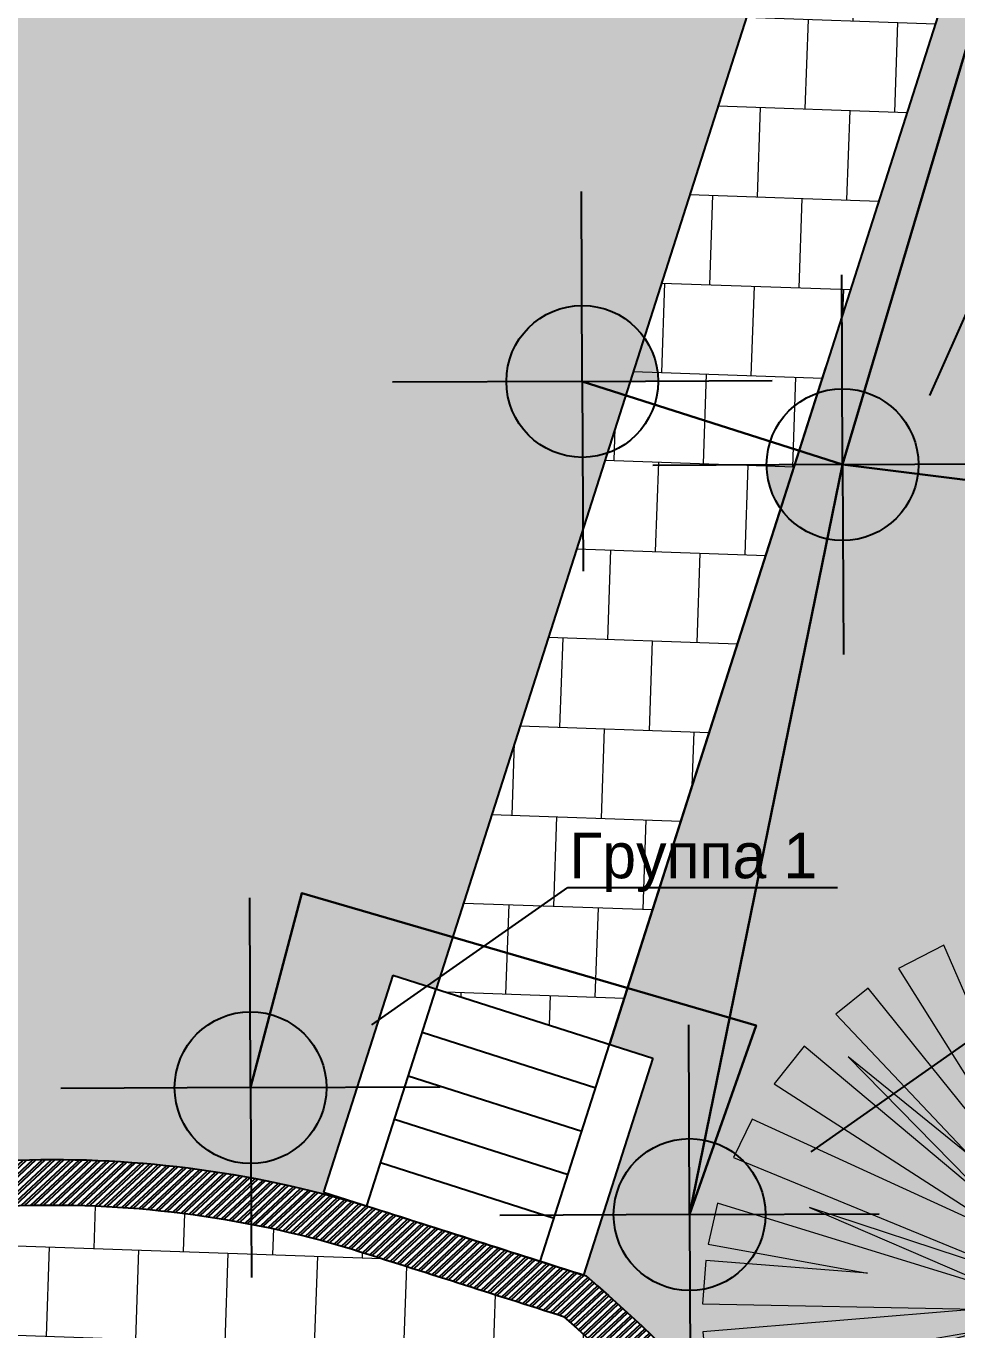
# Model space of a CAD drawing. Header units: millimetres. Extents: x -1042495 to -977915, y 3191218 to 3280168.
# Drawn here: x -999593 to -993461, y 3216048 to 3224631 of the extents above; entities that cross this region are included whole.
import ezdxf
from ezdxf import colors
from ezdxf.entities.mleader import LeaderData, LeaderLine
from ezdxf.math import Vec2, Vec3

# ---------------------------------------------------------------- set-up
doc = ezdxf.new("R2010")
doc.units = ezdxf.units.MM
for name, color, linetype in [('000 дорожки', 7, 'Continuous'), ('000 Привязки', 1, 'Continuous'), ('_Освещение уличные фанари', 1, 'Continuous'), ('подпорная стенка', 251, 'Continuous'), ('Сосны', 67, 'Continuous')]:
    doc.layers.add(name, color=color, linetype=linetype)
for name, color, linetype, lineweight in [('_Группы Электрика', 7, 'Continuous', 15), ('_Кабель 0.4', 1, 'g5_119_3', 30), ('мощение', 251, 'Continuous', 0)]:
    doc.layers.add(name, color=color, linetype=linetype, lineweight=lineweight)
doc.layers.add('АР-15_ Окружение деревья_Ном._пера__102', color=7, linetype='Continuous', lineweight=5, true_color=0xcccccc)
doc.linetypes.add('g5_119_3', pattern='A,4,-1,[31,GUGK_2005.shx,S=0.1,R=0,X=0,Y=0],4,[31,GUGK_2005.shx,S=0.1,R=180,X=0,Y=0],-1', length=10)
pattern_1 = [(358, (0, 0), (20.56557541684968, 588.9210265458128), []), (88.00000000000001, (0, 0), (-273.8949378560566, 599.2038142542376), [589.28, -589.28])]

# ---------------------------------------------------------------- blocks, each defined once
blk = doc.blocks.new('Модель Сосны 21')
at = {"layer": 'АР-15_ Окружение деревья_Ном._пера__102', "color": 136, "linetype": 'Continuous', "lineweight": 5}
for p, q in [((-513.82155491, 2449.14387255), (-256.04490633, 2489.50164296625)), ((-477.37461072, 1917.6800441), (-513.82155491, 2449.14387255)), ((-256.04490633, 2489.50164296625), (-197.694588426625, 1136.906648535)), ((-197.694588426625, 1136.906648535), (-117.7707435273375, 2499.948532)), ((-117.7707435273375, 2499.948532), (118.5695967186625, 2500.05140418375)), ((118.5695967186625, 2500.05140418375), (-22.89457449466251, 787.3066206700004)), ((-22.89457449466251, 787.3066206700004), (281.224495721625, 2487.10326831625)), ((480.9968450550001, 2456.40708608375), (268.43878206, 1358.31999951625)), ((281.224495721625, 2487.10326831625), (480.9968450550001, 2456.40708608375)), ((683.18928671, 2408.1189529), (140.252105175625, 332.826584445)), ((268.43878206, 1358.31999951625), (683.18928671, 2408.1189529)), ((-966.8146497299999, 1906.02670983375), (-944.7501749116251, 2316.9335107)), ((-944.7501749116251, 2316.9335107), (-279.267928263375, 810.6132891950002)), ((-279.267928263375, 810.6132891950002), (-652.1746246516249, 2278.93340623375)), ((-652.1746246516249, 2278.93340623375), (-477.37461072, 1917.6800441)), ((140.252105175625, 332.826584445), (967.0046916416252, 2308.96154535)), ((967.0046916416252, 2308.96154535), (1228.149325878375, 2181.4067134)), ((-1321.67556875, 2124.22809795), (-1129.954424686625, 2232.30645333375)), ((-1129.954424686625, 2232.30645333375), (-966.8146497299999, 1906.02670983375)), ((-430.76127367, 600.8532724750002), (-1321.67556875, 2124.22809795)), ((1228.149325878375, 2181.4067134), (932.678835003375, 1521.46667918625)), ((1348.12839186625, 2109.41408758375), (501.5054673033751, 670.7732780483752)), ((932.678835003375, 1521.46667918625), (1348.12839186625, 2109.41408758375)), ((-1663.49869459375, 1868.24527528375), (-1477.03772141125, 2019.11565825)), ((-1477.03772141125, 2019.11565825), (-430.76127367, 600.8532724750002)), ((501.5054673033751, 670.7732780483752), (1498.25248087, 2005.623648)), ((1498.25248087, 2005.623648), (1683.90842675, 1852.5497768)), ((-815.3213043216251, 857.226626243375), (-1663.49869459375, 1868.24527528375)), ((1683.90842675, 1852.5497768), (489.852133041625, 367.786587231625)), ((-687.134627438375, 589.199938213375), (-1782.70327455, 1754.68592433375)), ((-1782.70327455, 1754.68592433375), (-815.3213043216251, 857.226626243375)), ((489.852133041625, 367.786587231625), (1890.37216831625, 1641.37493684375)), ((1890.37216831625, 1641.37493684375), (1999.8353102, 1506.08533099625)), ((-2063.25993961625, 1413.61111450875), (-1947.47665795, 1569.51396978375)), ((-1947.47665795, 1569.51396978375), (-687.134627438375, 589.199938213375)), ((1999.8353102, 1506.08533099625), (897.7188322166251, 600.8532724750002)), ((-442.4146079333751, 286.213247396625), (-2063.25993961625, 1413.61111450875)), ((897.7188322166251, 600.8532724750002), (2080.6034459, 1392.37327876125)), ((2080.6034459, 1392.37327876125), (2220.08476521625, 1157.027851781625)), ((-1246.494672023375, 589.199938213375), (-2161.96360991625, 1257.21896076125)), ((-2161.96360991625, 1257.21896076125), (-442.4146079333751, 286.213247396625)), ((-2343.07548306625, 873.6510663566253), (-2210.27877188375, 1170.047239428375)), ((-2210.27877188375, 1170.047239428375), (-1246.494672023375, 589.199938213375)), ((2220.08476521625, 1157.027851781625), (478.1987987783751, 251.25324461)), ((478.1987987783751, 251.25324461), (2326.21104703375, 925.2116656516251)), ((2326.21104703375, 925.2116656516251), (2390.1211057, 744.5615145950002)), ((-454.067942195, 111.4132334643375), (-2343.07548306625, 873.6510663566253)), ((-2409.08486811625, 670.0121078333751), (-2381.70556508375, 761.824431008375)), ((-2381.70556508375, 761.824431008375), (-454.067942195, 111.4132334643375)), ((2390.1211057, 744.5615145950002), (1224.012191558375, 391.0932557566251)), ((-1048.387989566625, 216.293241823375), (-2409.08486811625, 670.0121078333751)), ((-2457.56007193375, 460.8484960666251), (-2424.25774005, 612.702322431625)), ((-2424.25774005, 612.702322431625), (-1048.387989566625, 216.293241823375)), ((1224.012191558375, 391.0932557566251), (2446.96598423375, 528.282010561625)), ((2446.96598423375, 528.282010561625), (2486.93494971625, 285.379490388375)), ((-1397.98801743125, 204.639907561625), (-2457.56007193375, 460.8484960666251)), ((-2494.57643801625, 168.198704213375), (-2473.57694153375, 364.8732390283752)), ((-2473.57694153375, 364.8732390283752), (-1397.98801743125, 204.639907561625)), ((2486.93494971625, 285.379490388375), (757.8788210700001, 146.373236250875)), ((-582.2546190783752, -40.08011194383749), (-2494.57643801625, 168.198704213375)), ((757.8788210700001, 146.373236250875), (2499.55067111625, 135.005247119625)), ((2499.55067111625, 135.005247119625), (2500.16036273375, -120.8055928255)), ((-2481.16054551625, -306.589489046625), (-2500.16036273375, 1.1452933625145)), ((-2500.16036273375, 1.1452933625145), (-582.2546190783752, -40.08011194383749)), ((2500.16036273375, -120.8055928255), (536.4654700900002, 6.53322510481625)), ((536.4654700900002, 6.53322510481625), (2479.40169688375, -342.6269318716249)), ((-663.8279589149998, -144.9601203035), (-2481.16054551625, -306.589489046625)), ((-2451.31460273375, -490.793560068375), (-663.8279589149998, -144.9601203035)), ((-628.8679561283749, -203.2267916150001), (-2397.82074036625, -707.0650682433752)), ((-2348.35070115, -857.0518506950002), (-628.8679561283749, -203.2267916150001)), ((-290.921262525, -203.2267916150001), (-1942.4360235, -1573.466698525)), ((-1804.96627123375, -1729.45178695), (-290.921262525, -203.2267916150001)), ((2187.60661328375, -1215.046123386625), (548.1188043516249, -249.840128663375)), ((548.1188043516249, -249.840128663375), (2068.85860491625, -1407.47642577)), ((2432.34953196625, -589.742114308375), (1037.558843363375, -273.1467971866251)), ((1037.558843363375, -273.1467971866251), (2386.52480315, -753.72903104)), ((1036.052825728375, -2276.5539477), (198.5187764866251, -389.680139808375)), ((198.5187764866251, -389.680139808375), (711.2654840216248, -1811.3869198)), ((2386.52480315, -753.72903104), (862.7588294300001, -343.06680276)), ((862.7588294300001, -343.06680276), (2324.4842171, -927.2535886933751)), ((2479.40169688375, -342.6269318716249), (2432.34953196625, -589.742114308375)), ((-2397.82074036625, -707.0650682433752), (-2451.31460273375, -490.793560068375)), ((-931.8546469450001, -517.8668166933751), (-2263.25850168375, -1061.477589188375)), ((-2177.4017908, -1227.953251721625), (-931.8546469450001, -517.8668166933751)), ((-174.387919903375, -506.2134824300002), (-1129.600572023375, -2230.19527315)), ((-1007.728249613375, -2287.8991416), (-174.387919903375, -506.2134824300002)), ((1489.34649918, -2009.95253811625), (466.545464516625, -517.8668166933751)), ((466.545464516625, -517.8668166933751), (1272.96087400875, -2153.29071605)), ((711.2654840216248, -1811.3869198), (151.905439437875, -611.0934907900001)), ((151.905439437875, -611.0934907900001), (754.259924181625, -2384.5565206)), ((-69.50791154350001, -657.706827838375), (-486.7251711050002, -2452.40088151625)), ((-333.138996545, -2478.02098411625), (-69.50791154350001, -657.706827838375)), ((1643.53222499625, -1543.360231765), (699.6121497600001, -669.3601621016248)), ((699.6121497600001, -669.3601621016248), (1718.90042836625, -1817.84660931625)), ((47.02543107833749, -785.8935047233751), (-46.00121214216251, -2500.05140418375)), ((127.926600073375, -2497.30484916625), (47.02543107833749, -785.8935047233751)), ((1912.9877351, -1612.67173684125), (1014.252174838375, -809.200173246625)), ((1014.252174838375, -809.200173246625), (1643.53222499625, -1543.360231765)), ((-2263.25850168375, -1061.477589188375), (-2348.35070115, -857.0518506950002)), ((2324.4842171, -927.2535886933751), (2187.60661328375, -1215.046123386625)), ((-780.3613015366251, -995.6535214416251), (-1675.29261763375, -1855.37021076625)), ((-1548.90430388625, -1962.14952273375), (-780.3613015366251, -995.6535214416251)), ((-605.561287603375, -1007.306855705), (-1548.90430388625, -1962.14952273375)), ((-1384.050414, -2081.76753236625), (-605.561287603375, -1007.306855705)), ((-1942.4360235, -1573.466698525), (-2177.4017908, -1227.953251721625)), ((501.055782195, -2450.11381135), (291.745450583375, -1461.78689192875)), ((291.745450583375, -1461.78689192875), (399.2595915866252, -2468.67597756625)), ((2068.85860491625, -1407.47642577), (1912.9877351, -1612.67173684125)), ((-1675.29261763375, -1855.37021076625), (-1804.96627123375, -1729.45178695)), ((1718.90042836625, -1817.84660931625), (1489.34649918, -2009.95253811625)), ((-570.6012848166251, -1962.8802652), (-802.6466242500001, -2367.73819961625)), ((-701.825253165, -2399.60287856625), (-570.6012848166251, -1962.8802652)), ((-1129.600572023375, -2230.19527315), (-1384.050414, -2081.76753236625)), ((1272.96087400875, -2153.29071605), (1036.052825728375, -2276.5539477)), ((-802.6466242500001, -2367.73819961625), (-1007.728249613375, -2287.8991416)), ((-486.7251711050002, -2452.40088151625), (-701.825253165, -2399.60287856625)), ((754.259924181625, -2384.5565206), (501.055782195, -2450.11381135)), ((-46.00121214216251, -2500.05140418375), (-333.138996545, -2478.02098411625)), ((399.2595915866252, -2468.67597756625), (127.926600073375, -2497.30484916625))]:
    blk.add_line(p, q, dxfattribs=at)

msp = doc.modelspace()

# ---------------------------------------------------------------- hatches: boundary and pattern name
at = {"layer": '000 Привязки', "true_color": 0x999b37}
h = msp.add_hatch(color=55, dxfattribs=at)
h.dxf.hatch_style = 1
edge = h.paths.add_edge_path()
edge.add_line((-993583.6799596155, 3224703.432391435), (-995748.8988106595, 3217927.512614312))
edge.add_line((-995748.8988106595, 3217927.512614312), (-995463.1339425707, 3217836.197556381))
edge.add_line((-995463.1339425707, 3217836.197556381), (-995916.8989666475, 3216416.167768034))
edge.add_arc((-1005336.627306267, 3205577.485049185), 14359.95560829164, 36.37272834088418, 49.00660914071028, ccw=False)
edge.add_line((-993774.3333654694, 3214093.451459329), (-991611.2027678682, 3211415.603731206))
edge.add_line((-991611.2027678682, 3211415.603731206), (-989700.4723121859, 3215862.14240329))
edge.add_line((-989700.4723121859, 3215862.14240329), (-985642.9988891635, 3228982.245658144))
edge.add_line((-985642.9988891635, 3228982.245658144), (-1025266.52277493, 3230353.979917555))
edge.add_line((-1025266.52277493, 3230353.979917555), (-1023687.257262442, 3222587.872756049))
edge.add_line((-1023687.257262442, 3222587.872756049), (-1023695.783507126, 3222326.567317041))
edge.add_arc((-1023962.498053955, 3209574.404607299), 12754.95160418967, 56.17396388743788, 88.80181969915333, ccw=False)
edge.add_arc((-999698.3523725292, 3269111.528290848), 51863.62485566937, 250.6740921346428, 251.0128811404024)
edge.add_line((-1016572.471928616, 3220069.712741498), (-1016115.194578112, 3221500.734137557))
edge.add_line((-1016115.194578112, 3221500.734137557), (-1015829.429709447, 3221409.419079442))
edge.add_line((-1015829.429709447, 3221409.419079442), (-1015220.677720388, 3223314.471143827))
edge.add_arc((-1016363.737199767, 3223679.731361484), 1199.999999999999, 342.2789214714277, 448.0172584244991)
edge.add_line((-1016322.219045024, 3224879.012914259), (-1017141.033947819, 3224907.359622161))
edge.add_line((-1017141.033947819, 3224907.359622161), (-1017210.230796141, 3222908.559235268))
edge.add_line((-1017210.230796141, 3222908.559235268), (-1022207.237266012, 3223081.551546571))
edge.add_line((-1022207.237266012, 3223081.551546571), (-1022172.638803448, 3224080.952840546))
edge.add_line((-1022172.638803448, 3224080.952840546), (-1021999.646492447, 3229077.959310452))
edge.add_line((-1021999.646492447, 3229077.959310452), (-1017002.640022577, 3228904.966999148))
edge.add_line((-1017002.640022577, 3228904.966999148), (-1017071.838553805, 3226906.118000321))
edge.add_line((-1017071.838553805, 3226906.118000321), (-1015689.754689758, 3226858.271377789))
edge.add_arc((-1015648.236535015, 3228057.552930565), 1200.000000000151, 268.0172584244935, 340.1155040881408)
edge.add_arc((-1013391.324058854, 3227241.252694775), 1200.000000000096, 88.01725842450458, 160.1155040881408, ccw=False)
edge.add_line((-1013349.805904112, 3228440.534247551), (-995786.762608859, 3227832.515932257))
edge.add_arc((-995869.7989183429, 3225433.952826738), 2399.999999968609, -17.7210785285788, 88.01725842450071, ccw=False)
at = {"layer": '000 Привязки'}
h = msp.add_hatch(color=63, dxfattribs=at)
h.dxf.hatch_style = 1
h.paths.add_polyline_path([(-1011805.585722009, 3227186.355719584, 0.3358653458472708), (-1012990.163356131, 3226352.334384465), (-1014686.370235219, 3221044.15884712), (-1014400.605366708, 3220952.843789055), (-1014864.268888687, 3219501.837259145, -0.06009531094478113), (-1010897.421388716, 3219198.087636127, -0.01997373834346053), (-1008915.362652808, 3218727.443808323, -0.008941089048797653), (-1006559.417133614, 3217919.407219929, 0.06402424760871801), (-1003930.457703785, 3217213.639547406, 0.03407995651740548), (-1002412.233674913, 3217154.440826899, 0.01758182576164544), (-999720.2839163943, 3217163.475918677, -0.07362770074142866), (-997637.6322792079, 3216944.830531373), (-997177.723153974, 3218384.087904883), (-996891.9582853091, 3218292.772846768), (-994726.7394390075, 3225068.692609052, 0.4971568850238441), (-995828.2807636437, 3226633.234379483)])
at = {"layer": '_Освещение уличные фанари', "linetype": 'Continuous'}
h = msp.add_hatch(color=1, dxfattribs=at)
h.paths.add_polyline_path([(-995928.969077934, 3222291.987301068), (-995428.9743771342, 3222294.289294151, 0.414213562373095), (-995931.2710710175, 3222791.982001868)], flags=0)
h.paths.add_polyline_path([(-995928.969077934, 3222291.987301068), (-996428.9637787339, 3222289.685307985, 0.414213562373095), (-995926.6670848506, 3221791.992600268)], flags=0)
h = msp.add_hatch(color=1, dxfattribs=at)
h.paths.add_polyline_path([(-994214.3798663589, 3221744.096953093), (-993714.3851655591, 3221746.398946176, 0.414213562373095), (-994216.6818594424, 3222244.091653893)], flags=0)
h.paths.add_polyline_path([(-994214.3798663589, 3221744.096953093), (-994714.3745671588, 3221741.79496001, 0.414213562373095), (-994212.0778732755, 3221244.102252293)], flags=0)
h = msp.add_hatch(color=1, dxfattribs=at)
h.paths.add_polyline_path([(-998113.879001761, 3217642.694451436), (-997613.8843009612, 3217644.996444519, 0.414213562373095), (-998116.1809948444, 3218142.689152236)], flags=0)
h.paths.add_polyline_path([(-998113.879001761, 3217642.694451436), (-998613.8737025608, 3217640.392458353, 0.414213562373095), (-998111.5770086775, 3217142.699750636)], flags=0)
h = msp.add_hatch(color=1, dxfattribs=at)
h.paths.add_polyline_path([(-995222.1355251613, 3216806.896721783), (-994722.1408243615, 3216809.198714866, 0.414213562373095), (-995224.4375182447, 3217306.891422582)], flags=0)
h.paths.add_polyline_path([(-995222.1355251613, 3216806.896721783), (-995722.1302259611, 3216804.594728699, 0.414213562373095), (-995219.8335320778, 3216306.902020983)], flags=0)
at = {"layer": 'мощение'}
h = msp.add_hatch(dxfattribs=at)
h.set_pattern_fill('AR-B88', scale=2.9, angle=358)
h.set_pattern_definition(pattern_1)
edge = h.paths.add_edge_path()
edge.add_arc((-1011847.103876752, 3225987.074166808), 1200.000000000473, 88.01725842451651, 162.2789214714115, ccw=False)
edge.add_line((-1011805.585722009, 3227186.355719584), (-995828.2807636437, 3226633.234379483))
edge.add_arc((-995869.7989183862, 3225433.952826708), 1200.000000000148, -17.721078528572377, 88.017258424499, ccw=False)
edge.add_line((-994726.7394390075, 3225068.692609052), (-996891.9582853091, 3218292.772846768))
edge.add_line((-996891.9582853091, 3218292.772846768), (-995748.8988110814, 3217927.512614446))
edge.add_line((-995748.8988110814, 3217927.512614446), (-994325.1421959025, 3222383.071739348))
edge.add_line((-994325.1421959025, 3222383.071739348), (-993583.6799598569, 3224703.432390679))
edge.add_arc((-995869.7989183429, 3225433.952826739), 2399.999999968749, 342.2789214524695, 448.0172584245003)
edge.add_line((-995786.762608859, 3227832.515932257), (-1013349.805904112, 3228440.534247551))
edge.add_arc((-1013391.324058854, 3227241.252694775), 1200.000000000143, 88.01725842450462, 160.1155040881408)
edge.add_arc((-1015648.236535015, 3228057.552930565), 1200.000000000096, 268.0172584244935, 340.1155040881408, ccw=False)
edge.add_line((-1015689.754689758, 3226858.271377789), (-1017071.838553805, 3226906.118000321))
edge.add_line((-1017071.838553805, 3226906.118000321), (-1017141.033947819, 3224907.359622161))
edge.add_line((-1017141.033947819, 3224907.359622161), (-1016322.219045024, 3224879.012914259))
edge.add_arc((-1016363.737199767, 3223679.731361484), 1200.000000000148, -17.721078528572377, 88.017258424499, ccw=False)
edge.add_line((-1015220.677720388, 3223314.471143827), (-1015829.429709447, 3221409.419079442))
edge.add_line((-1015829.429709447, 3221409.419079442), (-1014686.370235219, 3221044.15884712))
edge.add_line((-1014686.370235219, 3221044.15884712), (-1012990.163356131, 3226352.334384465))
h = msp.add_hatch(dxfattribs=at)
h.set_pattern_fill('AR-B88', scale=2.9, angle=358)
h.set_pattern_definition(pattern_1)
edge = h.paths.add_edge_path()
edge.add_line((-1010387.475161711, 3214468.443899791), (-1010023.581038163, 3215611.939009901))
edge.add_line((-1010023.581038163, 3215611.939009901), (-1006688.386967007, 3214550.581149551))
edge.add_line((-1006688.386967007, 3214550.581149551), (-1007052.281090556, 3213407.08603944))
edge.add_line((-1007052.281090556, 3213407.08603944), (-1001334.805540003, 3211587.615421696))
edge.add_line((-1001334.805540003, 3211587.615421696), (-1001092.209457637, 3212349.945495103))
edge.add_line((-1001092.209457637, 3212349.945495103), (-997566.4328681324, 3211227.938614163))
edge.add_line((-997566.4328681324, 3211227.938614163), (-996422.9377580215, 3210864.044490614))
edge.add_line((-996422.9377580215, 3210864.044490614), (-997120.4014948234, 3208672.345529568))
edge.add_line((-997120.4014948234, 3208672.345529568), (-998263.8966049344, 3209036.239653117))
edge.add_line((-998263.8966049344, 3209036.239653117), (-1001372.158910247, 3199268.885587589))
edge.add_line((-1001372.158910247, 3199268.885587589), (-1004707.352981403, 3200330.24344794))
edge.add_line((-1004707.352981403, 3200330.24344794), (-1005010.59808436, 3199377.330856181))
edge.add_line((-1005010.59808436, 3199377.330856181), (-1005404.816718205, 3198138.544486895))
edge.add_line((-1005404.816718205, 3198138.544486895), (-1004378.701925079, 3197812.004268223))
edge.add_line((-1004378.701925079, 3197812.004268223), (-1003921.244314273, 3199243.584653101))
edge.add_line((-1003921.244314273, 3199243.584653101), (-999358.0161111515, 3197785.422736796))
edge.add_line((-999358.0161111515, 3197785.422736796), (-994162.6593267459, 3214111.229321173))
edge.add_arc((-1005336.62730615, 3205577.485049058), 14059.9556082732, 37.36957133304814, 48.67961055438978)
edge.add_arc((-1133141.472097195, 2787762.97433809), 449774.8473108449, 72.25429298903902, 72.43989047647618)
edge.add_arc((-999417.335434037, 3210020.925642149), 6848.972110320126, 73.23366850121415, 92.04995224356654)
edge.add_arc((-1001194.691118063, 3255424.575065346), 38589.49705216246, 268.1913001544166, 272.2757746463069, ccw=False)
edge.add_arc((-1002737.586592824, 3228308.325929434), 11458.62927969738, 263.84281740954617, 271.62486004743977, ccw=False)
edge.add_arc((-1002500.373119138, 3227789.92759683), 10972.53535124796, 247.6791712354524, 262.3207785423483, ccw=False)
edge.add_arc((-1030328.932910497, 3152454.570925748), 69346.49791117573, 70.04978030370714, 72.08882643771797)
edge.add_arc((-1015794.824825223, 3194164.353438807), 25208.28117068512, 74.3672922652722, 78.93202101146672)
edge.add_arc((-1014139.897811477, 3202907.242621718), 16310.39688374878, 78.74142229904346, 91.73934561985959)
edge.add_arc((-1011478.258078905, 3234412.82621857), 15526.97379445483, 249.1773987544214, 258.2697367549087, ccw=False)
edge.add_arc((-1023962.498053955, 3209574.404607298), 12454.95160419089, 55.99967997866236, 88.81797511463925)
edge.add_line((-1023705.56781251, 3222026.705853002), (-1023919.598242972, 3215467.274630293))
edge.add_line((-1023919.598242972, 3215467.274630293), (-1024609.645231212, 3212420.371840805))
edge.add_line((-1024609.645231212, 3212420.371840805), (-1024202.266396704, 3212318.415932421))
edge.add_line((-1024202.266396704, 3212318.415932421), (-1024506.649923699, 3211365.866370196))
edge.add_line((-1024506.649923699, 3211365.866370196), (-1014981.15430145, 3208322.031100261))
edge.add_line((-1014981.15430145, 3208322.031100261), (-1017050.562117028, 3201846.640658284))
edge.add_line((-1017050.562117028, 3201846.640658284), (-1009591.583360794, 3199471.75120506))
edge.add_line((-1009591.583360794, 3199471.75120506), (-1009203.413488099, 3200711.609309193))
edge.add_line((-1009203.413488099, 3200711.609309193), (-1010918.656153262, 3201257.450494516))
edge.add_line((-1010918.656153262, 3201257.450494516), (-1010615.411050304, 3202210.363086275))
edge.add_line((-1010615.411050304, 3202210.363086275), (-1013950.60512146, 3203271.720946625))
edge.add_line((-1013950.60512146, 3203271.720946625), (-1010387.475161711, 3214468.443899791))
at = {"layer": 'подпорная стенка', "linetype": 'Continuous'}
h = msp.add_hatch(dxfattribs=at)
h.set_pattern_fill('ANSI32', color=5, scale=4.399999999999999, angle=358)
h.set_pattern_definition([(43.00000000000001, (0, 0), (-28.58255127021932, 30.65103363485943), []), (43.00000000000001, (19.74453683014231, -0.6894944193667202), (-28.58255127021932, 30.65103363485943), [])])
h.paths.add_polyline_path([(-1016997.719830926, 3219899.988550434, 0.039693635913265), (-1014634.961504428, 3219210.124527852, -0.05677502469262397), (-1010955.502370451, 3218903.763249048, -0.01992002069597516), (-1009001.959242858, 3218440.152432048, -0.008897251920551161), (-1006667.659492779, 3217639.545519566, 0.06397312143393953), (-1003966.597824992, 3216915.796958185, 0.03396862269730931), (-1002412.673073513, 3216854.3040954, 0.01752663598047151), (-999708.1439883955, 3216863.721076228, -0.08397169546654944), (-997441.6179215531, 3216578.742297016, -0.0008098219869693248), (-996053.2748528507, 3216136.92248362, -0.05386939368707039), (-994011.93616952, 3213910.175032883), (-991745.1171233144, 3211103.966179992), (-991611.2027678682, 3211415.603731206), (-993774.3333654694, 3214093.451459329, 0.05484902890915994), (-995902.5317275937, 3216403.664693205, 0.0008455525315215831), (-997353.0664621217, 3216865.382950491, 0.08238151207375906), (-999673.6580463949, 3217165.301118988, -0.01788658465547726), (-1002412.233674913, 3217154.440826899, -0.03407995651739658), (-1003930.457703785, 3217213.639547406, -0.06402424760865519), (-1006559.417133611, 3217919.407219928, 0.00894108904880711), (-1008915.362652808, 3218727.443808323, 0.01997373834347138), (-1010897.421388717, 3219198.087636127, 0.0595298489650975), (-1014826.866434737, 3219503.427687831, -0.01032516536997018), (-1016862.158703632, 3220170.34588382, 0.1433355660986979), (-1023695.783507126, 3222326.567317041), (-1023705.56781251, 3222026.705853002, -0.1441836875205711)])

# ---------------------------------------------------------------- linework, layer by layer
at = {"layer": '000 дорожки'}
for p, q in [((-995748.8988110692, 3217927.512614484), (-994325.1421959025, 3222383.071739348)), ((-997177.7231539743, 3218384.087904883), (-995463.1339425704, 3217836.197556381)), ((-996983.273343546, 3218007.007978092), (-995840.2138692102, 3217641.747745737)), ((-997074.5884016749, 3217721.243109383), (-995931.5289273392, 3217355.982877028)), ((-997165.9034599062, 3217435.478240706), (-996022.8439854202, 3217070.21800847)), ((-997257.2185181376, 3217149.713372089), (-996114.1590435506, 3216784.453139755)), ((-997634.2984447777, 3216955.263561557), (-995919.709232654, 3216407.373213075))]:
    msp.add_line(p, q, dxfattribs=at)
at = {"layer": '000 дорожки', "linetype": 'ByBlock'}
for p, q in [((-997177.7231539737, 3218384.087904884), (-997634.2984447777, 3216955.263561557)), ((-995463.1339425258, 3217836.197556521), (-995919.7092326824, 3216407.373212987))]:
    msp.add_line(p, q, dxfattribs=at)
at = {"layer": '000 дорожки'}
for points in [[(-1017071.838553805, 3226906.118000322), (-1015689.75468985, 3226858.271377793, 0.3253936965771617), (-1014519.780296935, 3227649.40281267, -0.3253936965559127), (-1013349.805904112, 3228440.534247551), (-995786.7626089862, 3227832.515932261, -0.4971568850216146), (-993583.6799595715, 3224703.432391573), (-995748.8988059182, 3217927.512629149)], [(-1014686.370235213, 3221044.158847139), (-1012990.163356159, 3226352.334384377, -0.3358653458688398), (-1011805.58572201, 3227186.355719584), (-995828.2807637287, 3226633.234379486, -0.4971568850217695), (-994726.7394389792, 3225068.69260914), (-996891.9582852969, 3218292.772846806)]]:
    msp.add_lwpolyline(points, format="xyb", dxfattribs=at)
for points in [[(-997348.5335758921, 3216863.948503413), (-996891.9582853091, 3218292.772846767)], [(-996205.4741016588, 3216498.688271111), (-995748.8988110753, 3217927.512614465)]]:
    msp.add_lwpolyline(points, dxfattribs=at)
at = {"layer": '_Кабель 0.4'}
for points in [[(-1008926.783072128, 3209298.121239907), (-1012211.027064602, 3210386.974626527), (-1017038.659848899, 3219331.117960164), (-1016740.537473766, 3221366.844321423), (-1016514.578125553, 3224336.395362822), (-1016192.264043038, 3227262.46328536), (-1012201.017260306, 3228760.720770217), (-1006833.858231992, 3228497.806286253), (-1000243.56967451, 3228145.611506935), (-996684.444484774, 3228074.436729515), (-994097.8540771853, 3227416.525561453), (-992986.7254949361, 3225897.895067338), (-993214.8000034806, 3225105.239996427), (-994214.3798663589, 3221744.096953093), (-995222.1355251613, 3216806.896721783)], [(-995928.969077934, 3222291.987301068), (-994214.3798663589, 3221744.096953093)], [(-994214.3798663589, 3221744.096953093), (-988595.1636967829, 3221043.581555281)], [(-995222.1355251613, 3216806.896721783), (-994783.731643478, 3218052.533595364), (-997775.5847838343, 3218923.532086914), (-998113.879001761, 3217642.694451436)]]:
    msp.add_lwpolyline(points, dxfattribs=at)
at = {"layer": '_Освещение уличные фанари', "color": 1, "linetype": 'Continuous'}
for p, q in [((-995928.969077934, 3222291.987301068), (-995934.7240606425, 3223541.974053068)), ((-994214.3798663589, 3221744.096953093), (-994220.1348490674, 3222994.083705093)), ((-995928.969077934, 3222291.987301068), (-997178.9558299335, 3222286.232318359)), ((-995928.969077934, 3222291.987301068), (-994678.9823259346, 3222297.742283776)), ((-995928.969077934, 3222291.987301068), (-995923.2140952256, 3221042.000549068)), ((-994214.3798663589, 3221744.096953093), (-992964.3931143595, 3221749.851935802)), ((-994214.3798663589, 3221744.096953093), (-995464.3666183584, 3221738.341970385)), ((-994214.3798663589, 3221744.096953093), (-994208.6248836505, 3220494.110201093)), ((-998113.879001761, 3217642.694451436), (-998119.6339844695, 3218892.681203436)), ((-995222.1355251613, 3216806.896721783), (-995227.8905078698, 3218056.883473782)), ((-998113.879001761, 3217642.694451436), (-999363.8657537604, 3217636.939468727)), ((-998113.879001761, 3217642.694451436), (-996863.8922497615, 3217648.449434144)), ((-998113.879001761, 3217642.694451436), (-998108.1240190525, 3216392.707699436)), ((-995222.1355251613, 3216806.896721783), (-996472.1222771608, 3216801.141739074)), ((-995222.1355251613, 3216806.896721783), (-993972.1487731618, 3216812.651704491)), ((-995222.1355251613, 3216806.896721783), (-995216.3805424528, 3215556.909969783))]:
    msp.add_line(p, q, dxfattribs=at)
for centre in [(-995928.969077934, 3222291.987301068), (-994214.3798663589, 3221744.096953093), (-998113.879001761, 3217642.694451436), (-995222.1355251613, 3216806.896721783)]:
    msp.add_circle(centre, 500, dxfattribs=at)
at = {"layer": 'подпорная стенка', "color": 5, "linetype": 'Continuous'}
for points in [[(-1023695.783507126, 3222326.567317041, -0.1433355660986982), (-1016862.158703632, 3220170.34588382, 0.01032516536996942), (-1014826.866434737, 3219503.427687831, -0.05952984896510712), (-1010897.421388716, 3219198.087636127, -0.01997373834346529), (-1008915.362652808, 3218727.443808323, -0.008941089048796667), (-1006559.417133614, 3217919.407219929, 0.06402424760872497), (-1003930.457703785, 3217213.639547406, 0.03407995651739658), (-1002412.233674913, 3217154.440826899, 0.01758182576164283), (-999720.283916395, 3217163.475918677, -0.08402456997846049), (-997353.0664621171, 3216865.38295049, -0.0008455525315181721), (-995902.531727595, 3216403.664693205, -0.05484902890918196), (-993774.3333654694, 3214093.451459329), (-991611.2027678682, 3211415.603731206)], [(-1023705.56781251, 3222026.705853002, -0.1441836875205704), (-1016997.719830926, 3219899.988550434, 0.03969363591326487), (-1014634.961504428, 3219210.124527852, -0.05677502469259308), (-1010955.502370453, 3218903.763249048, -0.01992002069599733), (-1009001.959242858, 3218440.152432048, -0.008897251920549073), (-1006667.659492779, 3217639.545519566, 0.06397312143394729), (-1003966.597824992, 3216915.796958185, 0.03396862269730819), (-1002412.673073513, 3216854.3040954, 0.01752663598047247), (-999708.1439883953, 3216863.721076228, -0.0839716954755941), (-997441.6179213178, 3216578.742296942, -0.0008098219868321872), (-996053.2748528507, 3216136.92248362, -0.05386939368706983), (-994011.93616952, 3213910.175032883), (-991745.1171233144, 3211103.966179992)]]:
    msp.add_lwpolyline(points, format="xyb", dxfattribs=at)

# ---------------------------------------------------------------- block references
at = {"layer": 'Сосны', "linetype": 'Continuous', "lineweight": 13, "xscale": -1.054766121615364, "yscale": 1.05476612161536, "zscale": 1054.766121615361, "rotation": 271.6087296583349}
msp.add_blockref('Модель Сосны 21', (-992500.7308299378, 3216157.654928396), dxfattribs=at)

# ---------------------------------------------------------------- leaders
at = {"layer": '_Группы Электрика'}
ml = msp.add_multileader_mtext('Standard', dxfattribs=at)
ml.set_content('Группа 1', color=256)
ml.set_leader_properties()
ml.build(insert=Vec2(0, 0))
ml.multileader.update_dxf_attribs({"text_left_attachment_type": 6, "text_right_attachment_type": 6, "dogleg_length": 0.36, "arrow_head_size": 300})
ctx = ml.context
ctx.base_point, ctx.char_height, ctx.arrow_head_size, ctx.landing_gap_size, ctx.plane_origin = Vec3(-993239.3650207426, 3223098.773466798), 300, 300, 9, Vec3(-994315.5353071594, 3221684.159193737)
ctx.left_attachment, ctx.right_attachment = 6, 6
notes = []
notes.append((ctx, [(0, (1, 1, 0), (-993239.7250207426, 3223098.773466798), (1, 0), 0.3599999999999679, [(0, [(-993761.5989613509, 3221925.279386575)], 0, [])])]))
ctx.mtext.insert, ctx.mtext.flow_direction = Vec3(-993230.3650207426, 3223458.773466798), 5
ml = msp.add_multileader_mtext('Standard', dxfattribs=at)
ml.set_content('Группа 1', color=256)
ml.set_leader_properties()
ml.build(insert=Vec2(0, 0))
ml.multileader.update_dxf_attribs({"text_left_attachment_type": 6, "text_right_attachment_type": 6, "dogleg_length": 0.36, "arrow_head_size": 300})
ctx = ml.context
ctx.base_point, ctx.char_height, ctx.arrow_head_size, ctx.landing_gap_size, ctx.plane_origin = Vec3(-996023.5683877767, 3218961.347411334), 300, 300, 9, Vec3(-998113.6734833701, 3217641.790371516)
ctx.left_attachment, ctx.right_attachment = 6, 6
notes.append((ctx, [(0, (1, 1, 0), (-996023.9283877767, 3218961.347411334), (1, 0), 0.3599999999999679, [(0, [(-997559.7371375615, 3217882.910564354)], 0, [])])]))
ctx.mtext.insert, ctx.mtext.flow_direction = Vec3(-996014.5683877767, 3219321.347411334), 5
ml = msp.add_multileader_mtext('Standard', dxfattribs=at)
ml.set_content('Группа 1', color=256)
ml.set_leader_properties()
ml.build(insert=Vec2(0, 0))
ml.multileader.update_dxf_attribs({"text_left_attachment_type": 6, "text_right_attachment_type": 6, "dogleg_length": 0.36, "arrow_head_size": 300})
ctx = ml.context
ctx.base_point, ctx.char_height, ctx.arrow_head_size, ctx.landing_gap_size, ctx.plane_origin = Vec3(-993131.5304295679, 3218126.453761601), 300, 300, 9, Vec3(-995221.6355251613, 3216806.896721783)
ctx.left_attachment, ctx.right_attachment = 6, 6
notes.append((ctx, [(0, (1, 1, 0), (-993131.8904295679, 3218126.453761601), (1, 0), 0.3599999999999679, [(0, [(-994667.6991793527, 3217048.016914621)], 0, [])])]))
ctx.mtext.insert, ctx.mtext.flow_direction = Vec3(-993122.5304295679, 3218486.453761601), 5
for ctx, leaders in notes:
    for number, flags, end, landing, length, lines in leaders:
        leader = LeaderData()
        leader.index, (leader.has_last_leader_line, leader.has_dogleg_vector, leader.attachment_direction) = number, flags
        leader.last_leader_point, leader.dogleg_vector, leader.dogleg_length = Vec3(end), Vec3(landing), length
        for number, points, colour, breaks in lines:
            line = LeaderLine()
            line.index, line.vertices, line.color, line.breaks = number, Vec3.list(points), colors.encode_raw_color(colour), breaks
            leader.lines.append(line)
        ctx.leaders.append(leader)

doc.saveas('drawing.dxf')
